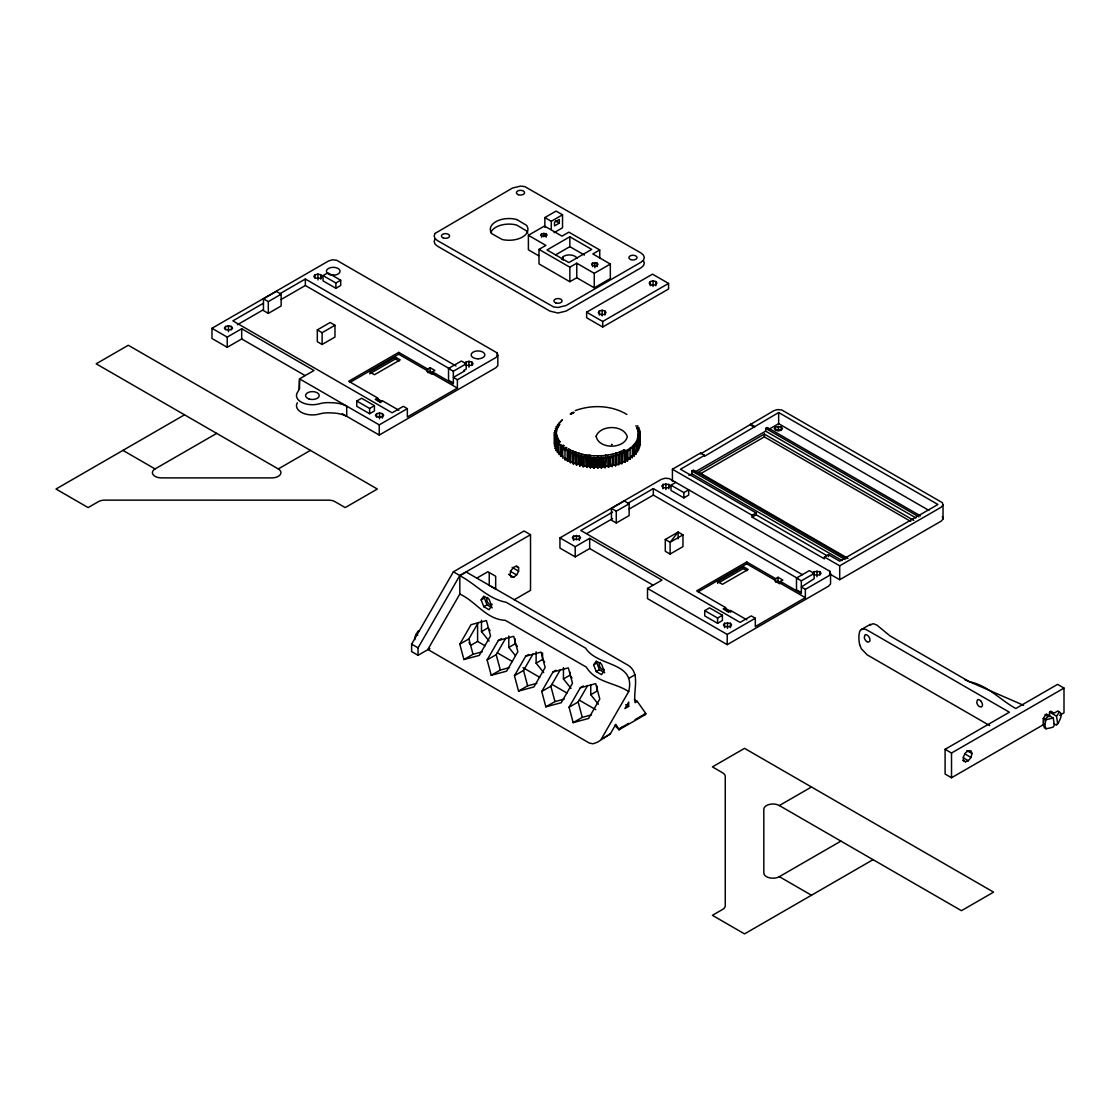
<?xml version="1.0" encoding="UTF-8"?>
<svg xmlns="http://www.w3.org/2000/svg" width="1120" height="1120" viewBox="0 0 1120 1120"><rect width="100%" height="100%" fill="white"/><g stroke="black" fill="none" stroke-linecap="round" stroke-linejoin="round"><path stroke-width="1.5" d="M593.138 466.844L593.152 457.562L595.196 457.66L595.196 466.928L594.02 468.076L591.696 466.746L590.352 467.824L589.666 466.55L589.666 457.282L591.696 457.464L591.696 466.746M619.108 729.722L615.804 724.318L610.33 733.894L597.366 742.266L593.026 743.778L589.33 743.064L427.84 649.46L459.816 594.076L459.816 575.708L466.2 572.012L627.886 665.14C640.892 673.092 632.982 690.62 635.082 702.688L637.294 701.414L645.764 713.454L645.554 714.448L619.108 729.722L614.614 725.326M622.776 461.79L622.79 452.508L624.358 451.752L624.89 462.322L622.776 461.79L621.614 462.308L621.964 463.624L618.702 463.442M628.656 706.398L628.698 702.072L624.904 708.582L628.656 706.398L625.702 704.69M556.36 431.886L556.388 431.242M613.774 455.672L615.636 455.168L615.58 456.498L613.774 455.672L613.774 464.954L615.58 465.766L615.636 464.436L618.856 464.772L618.702 454.174L616.924 454.776L616.924 464.044M638.12 438.018L638.148 433.734L640.192 434.336L640.192 443.618M556.402 430.99C555.87 435.89 558.012 433.174 554.358 432.74L554.33 444.15M576.45 455.77L576.548 454.44L578.34 455.014L578.34 464.282L576.45 465.038L576.45 455.77L578.34 455.014M576.45 465.038L576.548 454.44M639.996 436.464L638.036 435.764L637.84 436.94L639.996 436.464L639.996 445.746M556.542 429.94L556.906 428.316L556.584 429.688M414.918 639.576C412.944 637.686 420.994 626.836 418.04 632.128M612.178 466.592C614.656 454.804 609.126 450.66 610.498 465.682L612.178 466.592L612.43 455.994M575.302 463.274L573.286 463.932L573.58 453.334L575.302 453.992L575.302 463.274L576.548 463.708M573.286 463.932L573.58 453.334M970.984 757.442L972.02 753.564L970.984 750.876L968.366 750.652L965.384 752.976L963.438 756.77L963.438 760.256L965.384 761.81L968.366 760.704L970.984 757.442L964.558 753.732M557.088 427.756L557.606 426.398L557.228 427.35M608.664 467.25L609.112 456.666L607.124 456.988L607.124 466.256L608.664 467.25L609.112 456.666M435.008 239.022L434.154 241.528L435.008 244.048L437.472 246.176L549.948 311.108L557.984 313.026L566.02 311.108L640.99 267.82L643.454 265.692L644.322 263.186L643.454 260.666M572.404 462.112L570.318 462.658L570.808 452.088L572.404 452.83L572.404 462.112L573.58 462.602M570.318 462.658L570.808 461.356M557.76 426.076L559.384 423.29L557.9 425.768M1045.03 714.686L1048.236 716.534L1043.798 720.146L1043.196 723.996L1044.386 727.86L1045.996 728.784L1050.182 727.944L1053.234 727.048L1054.354 725.06L1053.29 718.032L1046.332 713.944L1043.266 718.494L1043.266 721.994M1053.29 718.032L1045.996 719.684L1044.792 724.934L1045.996 728.784M605.052 467.726L605.696 457.17L603.666 457.394L603.666 466.662L605.052 467.726L605.696 457.17M558.18 427.07L556.374 426.468L556.374 429.548M516.656 574.952L518.602 571.158L518.602 567.672L516.656 566.118L513.674 567.224L511.056 570.486L510.02 574.364L511.056 577.038L513.674 577.276L516.656 574.952L510.23 571.242M569.702 460.81L567.546 461.258L568.218 450.702L569.702 451.528L569.702 460.81L570.612 461.272M567.546 461.258L568.218 450.702M1049.538 712.082L1050.826 711.34L1054.046 713.188L1057.896 710.962L1060.094 712.586C1064.224 715.036 1054.984 728.476 1057.574 723.198L1056.51 716.17L1049.538 712.082L1049.538 716.632M601.244 739.144L628.698 691.572C636.118 661.122 597.828 667.268 585.634 648.172L506.156 602.28C487.662 598.794 475.692 583.898 459.816 575.708M429.884 648.466L418.04 655.298L411.614 651.588L411.614 644.154L453.39 571.816L524.09 530.992L530.516 534.702L530.516 590.366L514.234 599.76M418.04 655.298L418.04 647.864L459.802 575.526L530.516 534.702M459.802 644.168L471.058 624.68L486.416 620.564L490.532 635.922L479.29 655.41L463.918 659.526L459.802 644.168L468.888 638.918L478.408 622.426M498.372 640.458L513.73 636.328L517.846 651.7L506.604 671.174L491.232 675.29L487.116 659.932L498.372 640.458L501.396 638.708M487.116 659.932L496.202 654.682L505.722 638.204M525.686 656.222L541.044 652.106L545.16 667.464L533.918 686.952L518.546 691.068L514.43 675.71L525.686 656.222L528.71 654.472M514.43 675.71L523.53 670.46L533.036 653.968M553 671.986L568.358 667.87L572.474 683.242L561.232 702.716L545.86 706.832L541.744 691.474L553 671.986L556.024 670.236M541.744 691.474L550.844 686.224L560.35 669.746M580.314 687.764L595.672 683.648L599.788 699.006L588.546 718.494L573.174 722.61L569.058 707.238L580.314 687.764L583.338 686.014M569.058 707.238L578.158 701.988L587.664 685.51M1059.492 711.9L1056.51 716.17M561.54 259.224L563.696 256.27A8.008 4.62 0 0 1 577.094 258.342M601.398 468.02L601.398 458.752L602.224 457.506L600.18 457.618L600.18 466.9L601.398 468.02L602.224 466.788L602.224 457.506M568.218 459.984L564.984 459.718L565.852 458.472M635.222 445.928L635.936 441.714L637.518 442.694L637.518 451.962L635.222 452.116M481.152 599.9L483.784 596.162L489.048 599.2L491.666 605.976L489.048 609.714L483.784 606.676L481.152 599.9L484.372 598.052L487.004 604.828L492.254 607.852M593.628 664.846L596.26 661.094L601.51 664.132L604.142 670.908L601.51 674.646L596.26 671.608L593.628 664.846L596.848 662.984L599.466 669.76L604.73 672.798M225.582 326.452L224.392 328.118L225.582 329.798L231.364 329.798L232.568 328.118L231.364 326.452L228.48 325.766L225.582 326.452L225.582 329.378M315.028 274.806L313.838 276.486L315.028 278.152L320.81 278.152L322.014 276.486L320.81 274.806L317.926 274.12L315.028 274.806L315.028 277.732M376.642 413.672L375.452 415.338L376.642 417.004L382.438 417.004L383.628 415.338L382.438 413.672L379.54 412.972L376.642 413.672L376.642 416.598M541.646 233.674L540.708 234.976L541.646 236.278L546.14 236.278L547.078 234.976L546.14 233.674L541.646 233.674L541.646 237.16M464.898 363.692L466.088 362.026L468.986 361.34L471.884 362.026L473.074 363.692L471.884 365.372L466.088 365.372M592.578 263.074L591.64 264.376L592.578 265.678L597.072 265.678L598.01 264.376L597.072 263.074L592.578 263.074L592.578 266.574M599.41 310.94L598.276 312.508L599.41 314.09L602.14 314.748L604.87 314.09L606.004 312.508L604.87 310.94L602.14 310.282L599.41 310.94L599.41 315.112M650.342 281.526L649.208 283.108L650.342 284.69L653.072 285.334L655.802 284.69L656.936 283.108L655.802 281.526L653.072 280.882L650.342 281.526L650.342 285.712M573.552 536.046L572.362 537.712L573.552 539.378L579.334 539.378L580.538 537.712L579.334 536.046L573.552 536.046L573.552 540.428M662.998 484.4L661.808 486.066L662.998 487.746L668.78 487.746L669.984 486.066L668.78 484.4L662.998 484.4L662.998 488.782M775.474 426.888L774.27 428.554L775.474 430.234L778.372 430.92L781.256 430.234L782.46 428.554L781.256 426.888L775.474 426.888L775.474 429.674L781.256 429.674L781.256 426.888M724.626 623.252L723.422 624.932L724.626 626.598L730.408 626.598L731.598 624.932L730.408 623.252L724.626 623.252L724.626 627.648M814.072 571.62L812.868 573.286L814.072 574.952L819.854 574.952L821.044 573.286L819.854 571.62L814.072 571.62L814.184 578.69L801.346 587.02L805.364 589.344L828.646 575.904L830.55 573.734L829.892 571.326L669.284 478.604L665.112 478.226L661.36 479.332L559.944 537.88L559.944 548.086L575.218 556.892L589.666 548.548L652.932 585.074M559.762 422.772L560.798 421.512L560.056 422.394M1059.604 715.358L1064 712.824L1064 688.086L1057.574 684.376L1015.798 708.498C1000.104 699.93 987.854 685.412 969.458 681.744L889.966 635.852L876.778 625.002L873.222 623.672L869.554 625.366M597.716 468.146L597.716 458.864L598.71 457.674L596.652 457.688L596.652 466.956L597.716 468.146L598.71 466.942L598.71 457.674M633.78 453.964C634.718 452.396 631.554 441.112 636.076 444.654L636.076 453.936L633.514 454.272M304.962 375.48L241.696 338.954L227.234 347.312L211.974 338.492L211.974 328.286L328.65 260.932L332.402 259.826L336.574 260.204L497.182 352.926L497.84 355.334L495.936 357.504L457.394 379.75L453.376 377.426L464.604 370.958L463.792 370.482L466.2 369.096L466.2 363.804L461.384 361.032L448.532 368.452L448.532 380.226L453.348 383.012M824.432 557.004L828.45 554.68L839.692 561.176L937.902 504.476L778.652 412.538L704.522 456.26L704.522 455.336L700.518 453.012L700.518 453.936L773.836 410.676L777.588 409.584L781.746 409.962L942.368 502.684L943.026 505.092L941.108 507.262L839.692 565.81L824.432 557.004L824.432 558.852L752.122 517.104L752.122 515.256L672.42 469.238L672.42 481.404M943.026 505.092L943.026 519.008L941.108 521.178L839.692 579.726L830.648 574.504M565.138 457.968L562.674 458.052L562.674 448.77L563.71 447.594L564.942 448.546L564.984 459.718M561.596 420.644L560.854 421.442L562.464 419.804L561.806 420.434M594.02 468.076L594.02 458.794L595.196 457.66M562.898 456.162L560.602 456.274L560.602 447.006C562.38 444.108 563.654 448.49 562.898 449.988M560.602 456.274L561.82 455.154C558.908 453.628 563.878 441.588 558.81 445.144L558.81 454.412L561.12 454.412M618.786 729.708L621.502 727.342M610.33 733.894L603.554 738.024M590.352 467.824L590.352 458.542L591.696 457.464M624.89 462.322L624.358 461.034L627.62 460.88C625.52 459.074 628.992 458.584 630.112 459.312L630.084 448.14L631.274 447.174L632.366 448.336L632.366 457.618L630.084 457.422M586.726 467.39L586.726 458.108L588.238 457.1L588.238 466.382L586.726 467.39L586.236 456.806L588.238 457.1M627.872 449.722L629.202 448.812L630.112 450.03L627.872 449.722L627.872 459.004M557.312 443.184C559.16 440.776 560.77 444.71 557.312 443.184L557.312 452.466L559.608 452.578M627.62 460.88L626.892 450.338L625.436 451.178L625.436 460.46M263.48 298.83L276.346 291.41L281.162 294.196L281.162 305.97L268.31 313.39L263.48 310.604L263.48 298.83L268.31 301.616L281.162 294.196M263.074 303.436L232.862 320.866L392.098 412.804L403.326 406.322L407.344 408.646L407.344 416.976L457.394 388.08L457.394 379.75M279.678 293.832L305.354 279.02L455.966 365.96M237.398 324.744L263.074 309.918M281.19 299.46L305.354 285.502L449.946 368.984M323.036 275.576L327.852 272.804L340.704 280.224L340.704 285.502L335.888 288.288L323.036 280.868L323.036 275.576L335.888 283.01L340.704 280.224M211.974 328.286L227.234 337.106L241.696 328.748L314.006 370.496L299.544 378.84L299.068 388.92A26.11 15.078 0 0 1 297.36 392.532A15.904 9.184 0 0 0 301.826 402.416A15.904 9.184 0 0 0 319.34 403.802A20.762 11.984 0 0 1 327.516 402.612L332.276 402.738A23.478 13.552 0 0 1 346.724 406.126L379.246 424.872L407.344 408.646M317.31 329.91L330.162 322.49L334.978 325.262L334.978 337.05L322.126 344.47L317.31 341.684L317.31 329.91L322.126 332.682L334.978 325.262M184.534 414.82L56 489.034L88.13 507.584L98.322 501.69A9.086 5.25 0 0 1 104.748 500.15L328.594 500.164A9.086 5.236 0 0 1 335.02 501.704L345.212 507.584L377.342 489.034L128.296 345.254L96.166 363.804L278.278 468.944A9.086 5.25 0 0 1 280.252 474.656A9.086 5.25 0 0 1 271.852 477.904L161.49 477.89A9.086 5.25 0 0 1 153.09 474.656A9.086 5.25 0 0 1 155.064 468.93L216.678 433.384M544.852 227.304L544.852 217.574L556.108 211.078L562.534 214.788L562.534 227.78L554.092 232.638M544.852 217.574L551.292 221.284L562.534 214.788M538.608 255.71L528.388 249.802L528.388 235.298L544.46 226.016L561.974 236.138L568.876 232.148L599.732 249.956L599.732 258.02M559.314 223.132L554.498 225.918L554.498 222.208L559.314 219.422L559.314 223.132L555.464 220.906M599.732 249.956L592.816 253.946L610.33 264.054L610.33 278.558L594.258 287.84L576.758 277.732L569.842 281.722L539 263.9L539 249.396L545.902 245.406L528.388 235.298M569.842 236.782L547.022 249.956L568.876 262.57L591.696 249.396L569.842 236.782L569.842 246.652L584.416 255.066M555.59 254.884L569.842 246.652M457.394 388.08L432.488 373.702L432.488 371.868L434.896 370.468L430.08 367.696L427.672 369.082L398.748 352.38L348.698 381.276L377.622 397.978L377.622 399.812L378.42 399.35L382.032 401.436M350.168 382.27L398.748 354.228L427.672 370.916L427.672 369.082M395.374 357.098L369.67 371.938L374.486 374.724L400.19 359.884L395.374 357.098L395.374 358.974L369.67 373.814M539 249.396L569.842 267.204L576.758 263.214L594.258 273.336L610.33 264.054M356.762 401.03L361.578 398.244L374.43 405.664L374.43 410.956L369.614 413.728L356.762 406.308L356.762 401.03L369.614 408.45L374.43 405.664M377.622 397.978L375.214 399.364L380.828 402.612M427.672 370.916L426.86 371.378L431.69 374.164L432.488 373.702M427.938 372.638L430.08 371.406L432.488 372.792M380.03 402.15L382.438 400.764L398.846 410.242M278.278 468.944L310.408 450.394M448.532 368.452L453.348 371.224L466.2 363.804M586.628 312.186L652.512 274.162L668.57 283.43L668.57 289.002L602.7 327.026L586.628 317.758L586.628 312.186L602.7 321.468L668.57 283.43M342.3 413.77L379.246 435.064L495.936 367.71L497.84 365.54L497.84 355.334M476.77 578.13L487.844 571.746L495.67 576.254L495.67 589.036L489.244 585.34L489.244 572.544M672.42 469.238L700.518 453.012M611.464 508.424L624.316 500.99L629.132 503.776L629.132 515.564L616.28 522.984L611.464 520.198L611.464 508.424L616.28 511.196L629.132 503.776M704.522 455.336L680.456 469.238L756.14 512.932L756.14 514.794L826.938 555.66M612.556 512.148L580.832 530.46L740.082 622.398L751.296 615.916L755.314 618.24L755.314 626.57L805.364 597.674L805.364 589.344M627.648 503.426L653.324 488.6L802.424 574.686M842.058 560.532L691.824 473.802L691.824 471.016L693.434 470.092L846.664 558.558M915.894 517.902L765.674 431.158L765.674 428.386L767.284 427.448L920.514 515.928M586.88 533.47L612.556 518.644M629.16 509.054L653.324 495.096L797.916 578.564M671.006 485.17L683.858 492.59L688.674 489.804L688.674 495.096L683.858 497.882L671.006 490.462L671.006 485.17L675.822 482.384M688.982 475.44L691.824 473.802M694.932 471.996L765.674 431.158M768.698 429.422L778.652 423.668L928.886 510.398M913.78 520.38L764.344 434.098L698.53 472.094L847.966 558.376M700.028 474.026L764.344 436.884L910.77 521.43M559.944 537.88L575.218 546.686L589.666 538.342L661.976 580.09L647.514 588.434L647.514 598.64L727.23 644.658L828.646 586.11L830.55 583.94L830.55 573.734M483.784 606.676L487.004 604.828M489.076 641.06L481.488 631.638L487.928 627.928L490.084 630.63M485.17 645.82L477.596 641.452L470.904 645.302L469 642.586M665.28 539.49L678.132 532.07L682.962 534.856L682.962 546.63L670.11 554.05L665.28 551.278L665.28 539.49L670.11 542.276L682.962 534.856M463.918 659.526L473.018 654.276L482.23 651.812M515.298 655.494L508.802 647.416L515.242 643.706L515.242 638.834M752.122 515.256L756.14 512.932M752.122 517.104L756.14 514.794M491.232 675.29L500.332 670.054L509.544 667.576M543.704 672.602L536.13 663.18L542.556 659.47L542.556 652.974M518.546 691.068L527.646 685.818L536.858 683.354M805.364 597.674L780.458 583.296L780.458 581.448L782.866 580.062L778.05 577.276L775.642 578.676L746.718 561.974L696.668 590.87L725.592 607.572L725.592 609.406L726.39 608.944L730.016 611.03M698.138 591.85L746.718 563.808L775.642 580.51L775.642 578.676M717.64 581.532L743.344 566.692L748.16 569.464L722.456 584.318L717.64 581.532L717.64 583.408M719.152 582.526L743.344 568.554L746.956 570.654M571.018 688.38L563.444 678.944L569.87 675.234L569.87 672M596.26 671.608L599.466 669.76M704.732 610.61L709.548 607.838L722.4 615.258L722.4 620.536L717.584 623.322L704.732 615.902L704.732 610.61L717.584 618.03L722.4 615.258M545.86 706.832L554.96 701.582L564.172 699.118M725.592 607.572L723.184 608.958L728.812 612.206M775.642 580.51L774.844 580.972L779.66 583.758L780.458 583.296M775.908 582.232L778.05 580.986L781.662 583.072M728 611.744L730.408 610.344L746.83 619.822M730.408 612.192L731.22 611.73M598.332 704.144L590.758 694.722L597.184 691.012L597.184 686.14M796.502 578.032L809.354 570.612L814.184 573.398L801.332 580.818L796.502 578.032L796.502 589.82L801.332 592.606M628.698 678.426L635.124 674.716M573.174 722.61L582.274 717.36L591.486 714.882M647.514 588.434L727.23 634.452L755.314 618.24M619.304 728.728L628.656 723.338M635.082 719.628L645.764 713.454M861.406 629.496L870.562 624.218M873.068 859.67L744.534 933.884L712.404 915.334L722.596 909.426A9.086 5.25 0 0 0 725.256 905.716L725.256 776.496A9.086 5.236 0.1 0 0 722.596 772.786L712.404 766.906L744.534 748.356L993.58 892.136L961.45 910.686L840.938 841.12L779.338 876.666A9.086 5.25 0 0 1 769.426 877.814A9.086 5.25 0 0 1 763.812 872.956L763.812 809.256A9.086 5.25 0 0 1 769.426 804.412A9.086 5.25 0 0 1 779.338 805.546L811.468 786.996M1045.03 723.772L951.524 777.756L945.098 774.046L945.098 749.308L1009.372 712.208L867.09 630.056A11.34 6.552 60 0 0 859.67 631.498A30.52 17.626 60 0 0 859.67 644.784M945.098 749.308L951.524 753.032L1064 688.086M583.184 466.774L583.184 457.506L584.836 456.568L584.836 465.85L583.184 466.774L582.89 456.176L584.836 456.568M556.108 441.168C558.166 438.858 559.454 442.848 556.108 441.168L556.108 450.45L558.376 450.674M556.108 450.45L557.788 449.54M624.526 449.806L624.834 449.652M623.672 450.24C625.24 449.484 620.872 451.584 623.994 450.086M638.89 431.088L638.89 427.994L637.14 428.862L636.706 427.854M579.754 465.99L579.754 456.722L581.532 455.868L581.532 465.15L579.754 465.99L579.656 455.392L581.532 455.868M555.198 439.11C557.438 436.898 558.432 440.93 555.198 439.11L555.198 448.378L557.424 448.728M555.198 448.378L556.934 447.328M621.908 451.052L622.244 450.912M621.334 451.304L619.934 451.864L620.76 451.542M621.964 463.624L621.614 453.026L619.934 453.712L619.934 462.994M637.77 430.864L639.632 430.094L639.632 434.728M575.302 410.592C591.892 404.488 611.562 405.216 626.878 414.442M619.108 452.172L619.472 452.046M618.142 452.522L618.506 452.382M640.066 432.208L638.106 433.202L637.938 431.704L640.066 432.208L640.066 435.302M617.162 452.844L617.526 452.718M573.286 454.65L575.302 453.992M611.702 444.402L611.786 444.416M616.168 453.152C617.862 452.648 613.172 454.048 616.546 453.04M638.12 434.924L640.192 434.336M613.998 453.754L614.516 453.614M570.318 453.39L572.404 452.83M613.102 453.992L613.48 453.894M613.774 464.954L612.43 465.276M554.358 432.74L556.36 432.544M612.052 454.23L612.444 454.132M610.848 454.482L611.38 454.37M567.546 451.976L569.702 451.528M609.91 454.664L610.316 454.594M610.498 465.682L609.112 465.948M554.722 430.612C557.858 428.666 557.102 432.754 554.722 430.612L554.596 446.278M608.832 454.86L609.238 454.79M611.87 444.416L611.394 445.004M639.478 438.578L637.266 438.956L637.63 437.78L639.478 438.578L639.478 447.86M607.74 455.042L608.146 454.972M567.21 450.1L564.984 450.436L565.852 449.204L567.21 450.1L567.21 459.382M606.648 455.196L607.054 455.14M607.124 466.256L605.696 466.452M557.634 428.204L555.394 428.512L557.172 429.366M605.948 455.294C602.21 455.728 607.782 455.084 605.402 455.35M638.652 440.664C635.32 442.372 636.538 438.382 638.652 440.664L638.652 449.932L636.384 450.198M562.674 448.77L564.942 448.546M603.316 455.574L603.736 455.532M603.666 466.662L602.224 466.788M556.374 426.468L558.656 426.258M602.602 455.63L600.922 455.728L601.902 455.672M635.222 442.834L637.518 442.694M560.602 447.006L562.898 446.894M599.928 455.784L600.362 455.756M600.18 466.9L598.71 466.942M559.958 424.368L557.662 424.466L557.662 427.546M598.808 455.812L599.228 455.798M633.78 444.682L636.076 444.654M597.674 455.826C599.62 455.826 594.286 455.84 598.094 455.826M558.81 445.144L561.12 445.144M596.54 466.956L595.196 466.928M595.406 455.812L595.826 455.812M594.272 455.77L594.706 455.784M634.368 446.544C630.728 447.804 632.94 443.954 634.368 446.544L634.368 455.826L632.058 455.742M593.012 455.7L593.572 455.728M643.958 714.364L645.554 714.448M592.032 455.644L592.452 455.672M590.912 455.546L591.332 455.574M630.084 448.14L632.366 448.336M589.792 455.434L590.632 455.518L588.546 455.294L590.212 455.476M589.666 466.55L588.238 466.382M636.636 427.714L638.89 427.994M587.58 455.154L587.986 455.21M586.348 454.972L586.894 455.056M585.396 454.818C587.272 455.154 582.148 454.244 585.802 454.888M586.236 466.088L584.836 465.85M637.434 429.688L639.632 430.094M625.436 451.178L627.62 451.598M583.24 454.398L583.646 454.482M582.19 454.174L582.582 454.258M582.89 465.458L581.532 465.15M581.14 453.922L581.532 454.02M622.79 452.508L624.89 453.04M580.104 453.656L580.496 453.754M579.082 453.376C580.958 453.908 576.17 452.536 579.46 453.474M579.656 464.66L578.34 464.282M619.934 453.712L621.964 454.342M577.08 452.76L577.458 452.886M576.1 452.438C577.864 453.054 573.118 451.388 576.478 452.55M616.924 454.776L618.856 455.504M574.196 451.724L574.91 452.004L572.362 450.954L574.56 451.864M964.978 679.784L1023.582 705.278M571.48 450.548L571.816 450.702M570.612 450.142L570.934 450.296M866.908 641.634L868.322 642.138L869.778 641.2A4.088 2.366 60 0 0 869.428 637.798A4.046 2.338 60 0 0 867.636 635.446A4.088 2.366 60 0 0 864.976 634.914L864.29 637.63A4.088 2.366 60 0 0 866.908 641.634M569.758 449.708C570.822 450.254 565.88 447.622 570.08 449.862M610.498 456.414L612.178 457.324M765.674 428.386L918.904 516.852M750.554 424.116L754.572 426.44M750.554 425.04L754.572 427.364M691.824 471.016L845.054 559.482M1053.696 723.576L1056.468 725.172M1044.386 718.76L1045.996 719.684M1043.266 718.494L1045.408 719.74M432.488 371.868L453.376 383.922L453.348 371.224M395.374 358.974L398.986 361.06M780.458 581.448L801.346 593.516L801.332 580.818M989.688 725.578L867.09 654.794L861.406 648.802L859.67 644.784M966.868 750.596L972.02 753.564M963.214 757.736L968.366 760.704M962.822 760.326L965.384 761.81M516.026 566.188L518.602 567.672M512.176 567.448L518.602 571.158M508.536 574.308L513.674 577.276M453.39 571.816L459.802 575.526M459.816 594.076C475.832 601.272 486.066 619.472 505.274 620.312L586.32 667.114C595.784 682.738 615.062 682.528 628.698 691.572M634.34 699.706L637.294 701.414M779.338 805.546L840.938 841.12M497.294 652.82L512.442 661.57M523.04 667.688L539.714 677.306M551.838 684.306L566.986 693.056M579.096 700.056L595.77 709.674M122.934 450.38L155.064 468.93M416.108 634.34L417.718 635.264M411.614 644.154L418.04 647.864M779.338 876.666L811.468 895.23M566.58 447.846L565.852 447.342L566.874 448.028M607.124 456.988L608.664 457.982M634.662 452.886L636.076 453.936M603.666 457.394L605.052 458.458M563.78 445.788L563.066 445.186L564.032 445.984M633.094 454.706L634.368 455.826M600.18 457.618L601.398 458.752M1050.826 711.34L1052.59 713.118M631.274 456.442L632.366 457.618M596.652 457.688L597.716 458.864M569.87 675.234L572.026 677.936M542.556 659.47L544.712 662.158M515.242 643.706L517.398 646.394M559.874 441.812L559.384 441.14L560.056 442.036M629.202 458.094L630.112 459.312M593.152 457.562L594.02 458.794M559.02 440.608L558.586 439.922L559.174 440.832M635.67 425.992L637.826 425.95L637.826 429.044M558.264 439.376L557.942 438.746L558.404 439.6M589.666 457.282L590.352 458.542M557.648 438.116L557.144 436.842L557.76 438.354M586.236 456.806L586.726 458.108M556.934 436.198L556.612 434.91L556.892 436.072M942.368 516.6L943.026 519.008M578.158 701.988L582.274 717.36M550.844 686.224L554.96 701.582M523.53 670.46L527.646 685.818M496.202 654.682L500.332 670.054M468.888 638.918L473.018 654.276M582.89 456.176L583.184 457.506M579.656 455.392L579.754 456.722M951.524 753.032L951.524 777.756M839.692 565.81L839.692 579.726M829.892 571.326L829.892 574.728M828.45 554.68L828.45 556.528M819.854 571.62L819.854 574.532M816.956 570.92L816.956 576.772M778.652 412.538L778.652 423.668M778.372 426.202L778.372 428.974M778.05 577.276L778.05 580.986M764.344 434.098L764.344 436.884M746.718 561.974L746.718 563.808M743.344 566.692L743.344 568.554M730.408 623.252L730.408 627.648M727.51 622.566L727.51 628.404M727.23 634.452L727.23 644.658M726.39 608.944L726.39 610.82M717.584 618.03L717.584 623.322M683.858 492.59L683.858 497.882M678.132 538.804L678.132 532.07L670.11 542.276L670.11 554.05M668.78 484.4L668.78 488.782M665.896 483.714L665.896 489.552M655.802 281.526L655.802 285.712M653.324 488.6L653.324 495.096M653.072 280.882L653.072 286.44M638.036 435.764L638.036 438.858M626.892 450.338L626.892 459.62M621.614 453.026L621.614 462.308M616.28 511.196L616.28 522.984M615.636 455.168L615.58 465.766M604.87 310.94L604.87 315.112M602.7 321.468L602.7 327.026M602.14 310.282L602.14 315.854M597.072 263.074L597.072 266.574M594.832 262.542L594.832 267.778M594.258 273.336L594.258 287.84M590.758 684.978L590.758 694.722M589.666 538.342L589.666 548.548M579.334 536.046L579.334 540.428M576.758 263.214L576.758 277.732M576.45 535.346L576.45 539.728M575.218 546.686L575.218 556.892M569.842 267.204L569.842 281.722M563.444 667.59L563.444 678.944M563.08 256.83L563.08 260.176M559.244 422.534L559.244 425.628M551.292 221.284L551.292 229.404M546.14 233.674L546.14 237.16M543.9 233.142L543.9 236.628M536.13 651.812L536.13 663.18M508.802 636.048L508.802 647.416M497.182 352.926L497.182 356.328M481.488 620.284L481.488 631.638M477.596 622.608L477.596 641.452M471.884 362.026L471.884 364.952M468.986 361.34L468.986 367.178M466.088 362.026L466.088 364.952M430.08 367.696L430.08 371.406M398.748 352.38L398.748 354.228M382.438 413.672L382.438 418.054M379.54 412.972L379.54 418.824M379.246 424.872L379.246 435.064M378.42 399.35L378.42 401.226M369.614 408.45L369.614 413.728M335.888 283.01L335.888 288.288M322.126 332.682L322.126 344.47M320.81 274.806L320.81 279.202M317.926 274.12L317.926 279.958M305.354 279.02L305.354 285.502M299.544 389.046L299.544 378.84L346.724 406.126L346.724 416.332A23.478 13.552 0 0 0 332.276 412.944L327.516 412.818A20.762 11.984 0 0 0 319.34 414.008A15.904 9.184 0 0 1 301.826 412.608A15.904 9.184 0 0 1 297.36 402.738M268.31 301.616L268.31 313.39M241.696 328.748L241.696 338.954M231.364 326.452L231.364 329.378M228.48 325.766L228.48 331.604M227.234 337.106L227.234 347.312M487.788 597.45A4.088 2.366 60 0 0 488.404 603.4A4.046 2.338 60 0 0 490.518 604.772A4.144 2.394 60 0 0 491.736 604.59A4.088 2.366 60 0 0 492.156 604.156M600.25 662.382A4.088 2.366 60 0 0 600.866 668.332A4.046 2.338 60 0 0 602.28 669.452A4.144 2.394 60 0 0 604.212 669.522M980.784 701.022A4.088 2.366 60 0 0 977.452 699.846L976.752 702.562A4.088 2.366 60 0 0 979.37 706.58L981.4 706.986L982.24 706.132A4.088 2.366 60 0 0 981.904 702.73A4.046 2.338 60 0 0 980.784 701.036M490.686 232.764A18.816 10.864 0 0 1 513.982 224.476L516.824 225.12L526.596 230.958A18.816 10.864 0 0 1 527.73 233.394M596.134 436.212C598.486 449.33 623.924 449.414 627.312 436.856C623.756 424.606 600.614 424.55 596.134 436.212M435.008 233.464L434.154 235.97L435.008 238.476L437.472 240.604L553.63 306.964L557.984 307.468L566.02 305.536L640.99 262.248L643.454 260.12L644.322 257.614L643.454 255.108L640.99 252.98L524.832 186.62L520.492 186.116L512.456 188.048L435.008 233.464M570.976 413.574L570.262 413.994L573.216 412.37L570.976 413.574M571.536 413.686L570.752 414.162L574.042 412.37L571.536 413.686M556.528 436.268L554.596 436.996L556.766 437.444L556.528 436.268M556.346 434.238L554.33 434.868L556.416 435.428L556.346 434.238M333.242 275.198L331.478 275.072A6.818 3.934 0 0 1 326.648 272.286L326.424 271.264A6.818 3.934 0 0 1 333.242 267.33A6.818 3.934 0 0 1 340.06 271.264A6.818 3.934 0 0 1 333.242 275.198M478.016 358.792L476.252 358.652A6.818 3.934 0 0 1 471.436 355.88L471.198 354.858A6.818 3.934 0 0 1 478.016 350.924A6.818 3.934 0 0 1 484.834 354.858A6.818 3.934 0 0 1 478.016 358.792M516.824 219.562L513.982 218.904A18.816 10.864 0 0 0 490.938 232.204L492.072 233.856L502.166 239.498A18.816 10.864 0 0 0 522.41 237.076A18.816 10.864 0 0 0 526.596 225.386L516.824 219.562M308.98 398.958A6.818 3.934 0 0 0 319.214 395.542A6.818 3.934 0 0 0 308.98 392.14A6.818 3.934 0 0 0 308.98 398.958M518.336 194.684A4.088 2.366 0 0 0 524.58 192.752A4.088 2.366 0 0 0 518.56 190.596A4.088 2.366 0 0 0 518.336 194.684M443.352 237.972A4.088 2.366 0 0 0 449.596 236.04A4.088 2.366 0 0 0 443.576 233.884A4.088 2.366 0 0 0 443.352 237.972M555.828 302.904A4.088 2.366 0 0 0 562.072 300.972A4.088 2.366 0 0 0 556.052 298.816A4.088 2.366 0 0 0 555.828 302.904M630.798 259.616A4.088 2.366 0 0 0 637.042 257.684A4.088 2.366 0 0 0 631.022 255.528A4.088 2.366 0 0 0 630.798 259.616"/></g></svg>
